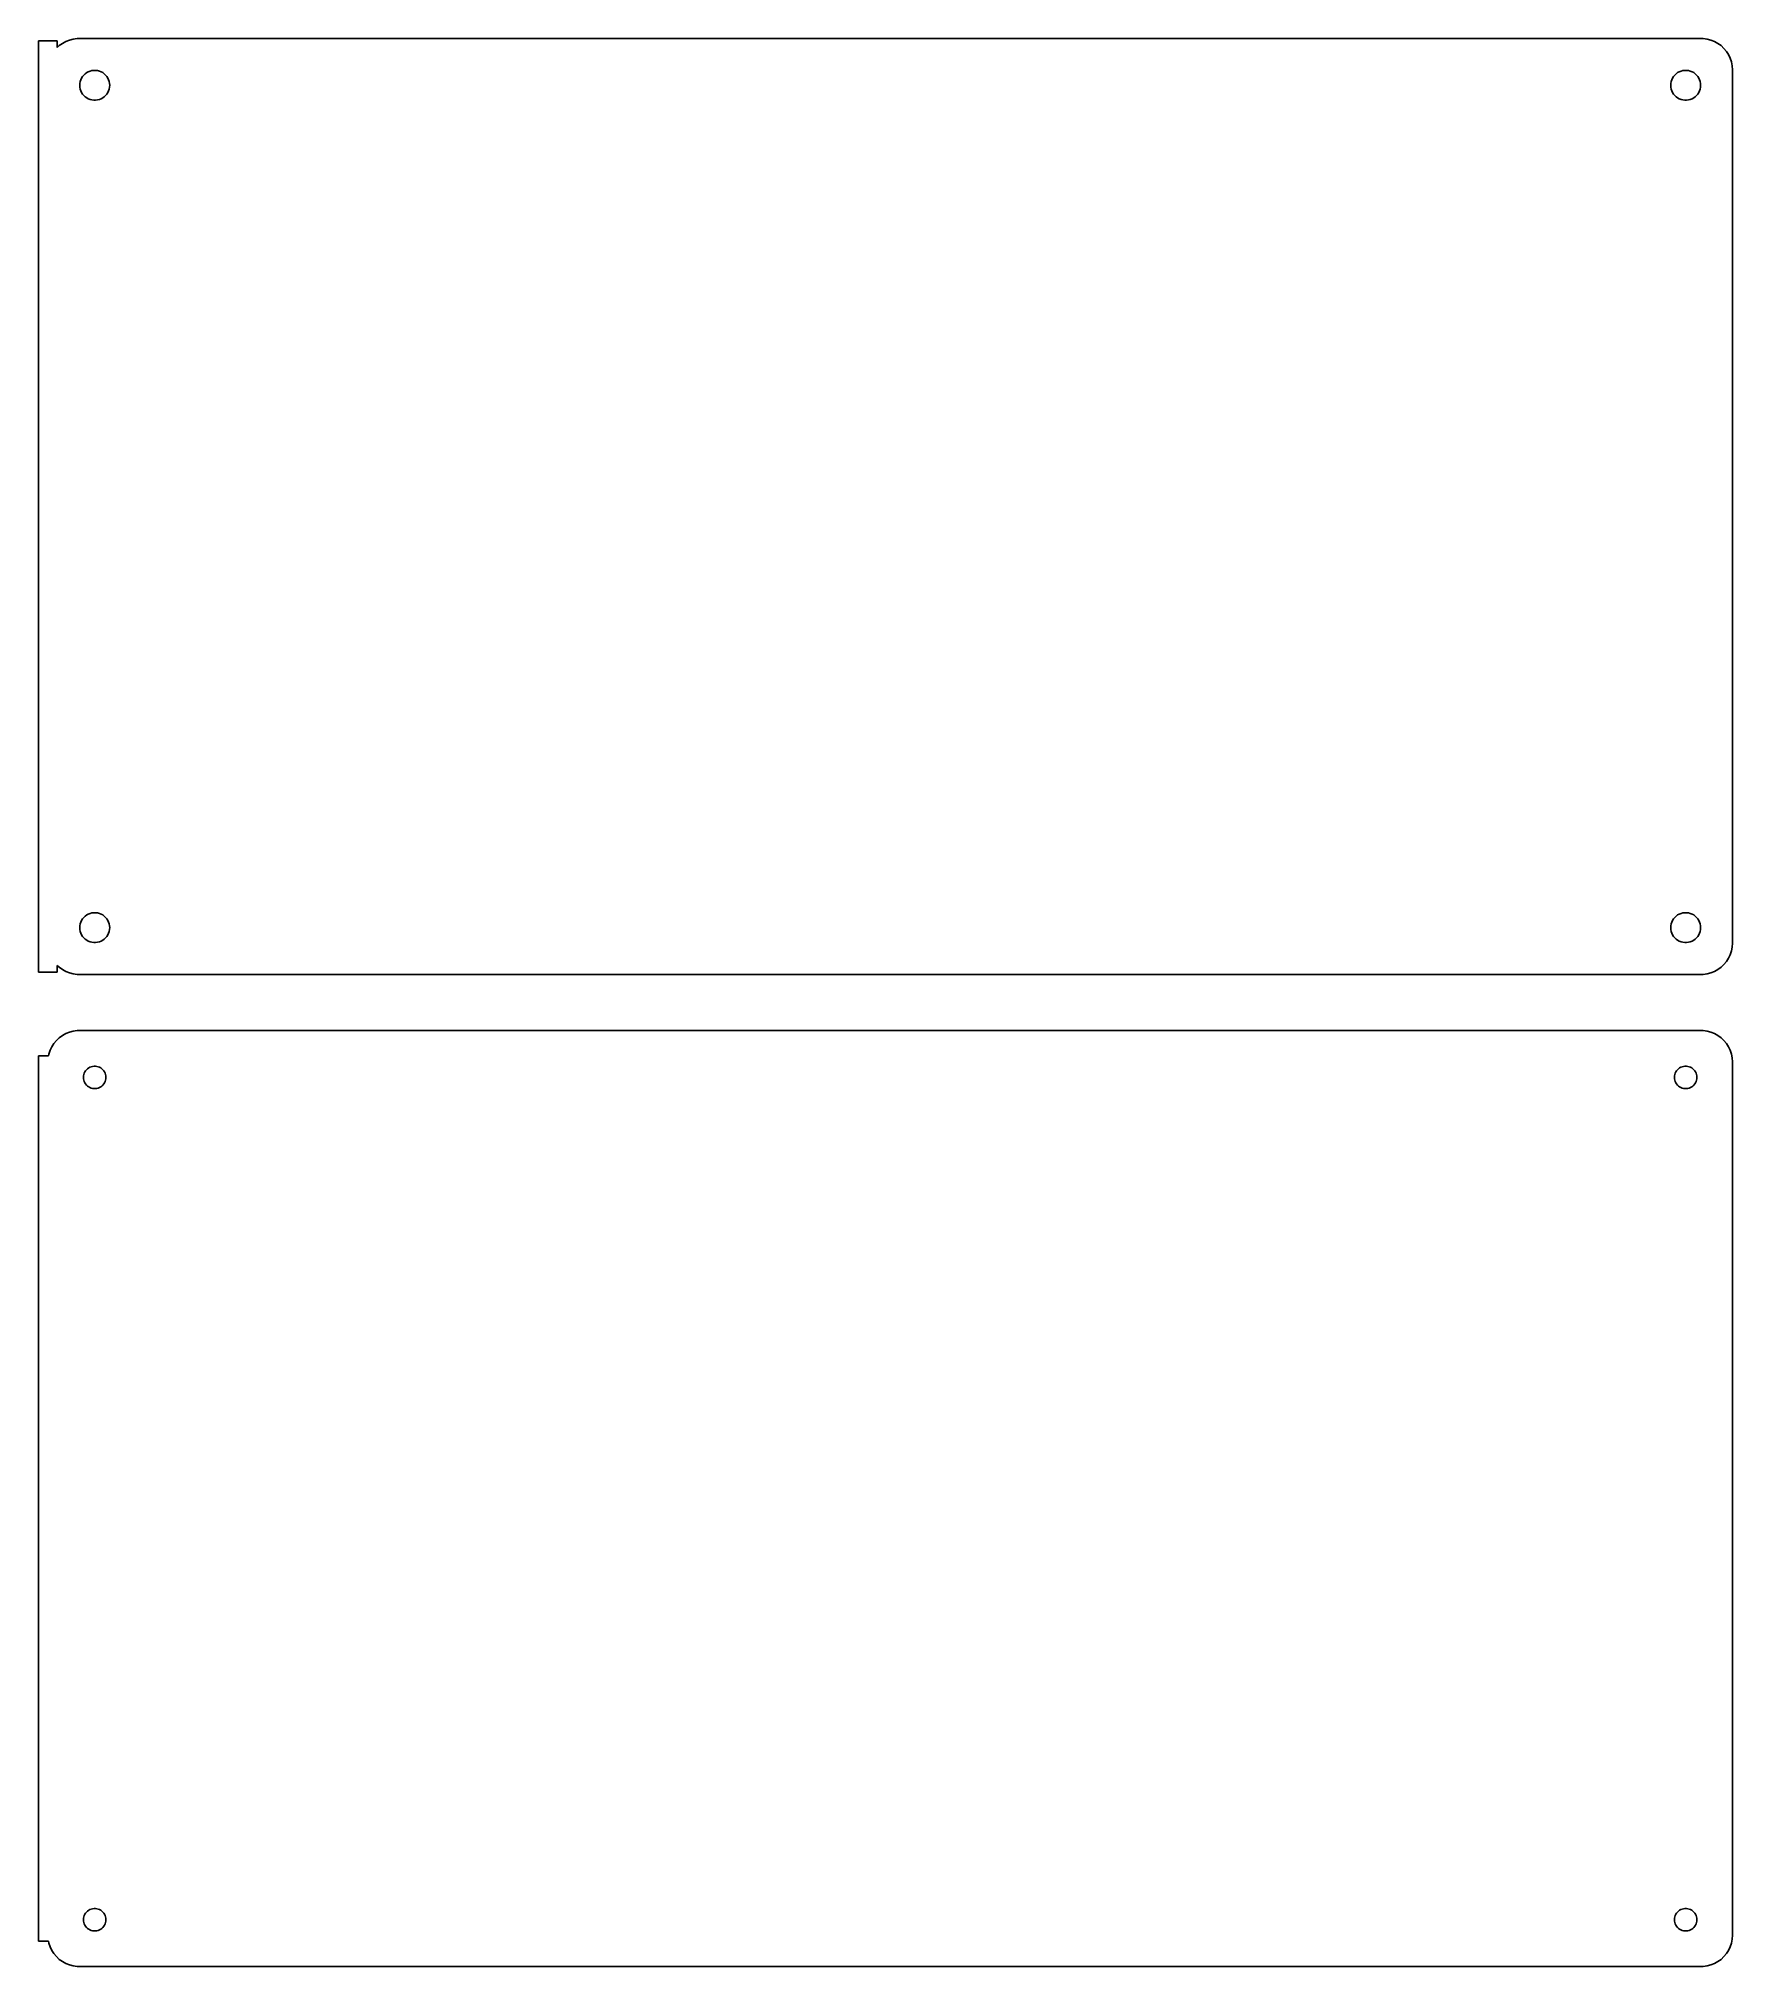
# Model space of a CAD drawing. Header units: metres. Extents: x -136 to 135, y 84 to 393.
import ezdxf

# ---------------------------------------------------------------- set-up
doc = ezdxf.new("R2010")
doc.units = ezdxf.units.M

msp = doc.modelspace()

# ---------------------------------------------------------------- linework, layer by layer
for p, q in [((-133.5, 392.615), (-136.5, 392.615)), ((-136.5, 392.615), (-136.5, 243.385)), ((-133.5, 391.559), (-133.5, 392.615)), ((-132.129, 392.524), (-132.679, 392.222)), ((-131.545, 392.755), (-132.129, 392.524)), ((-130.937, 392.911), (-131.545, 392.755)), ((-130.314, 392.99), (-130.937, 392.911)), ((130.314, 392.99), (-130.314, 392.99)), ((130.937, 392.911), (130.314, 392.99)), ((131.545, 392.755), (130.937, 392.911)), ((132.129, 392.524), (131.545, 392.755)), ((132.679, 392.222), (132.129, 392.524)), ((-133.187, 391.853), (-133.5, 391.559)), ((-132.679, 392.222), (-133.187, 391.853)), ((133.187, 391.853), (132.679, 392.222)), ((133.645, 391.423), (133.187, 391.853)), ((134.045, 390.939), (133.645, 391.423)), ((134.382, 390.409), (134.045, 390.939)), ((134.649, 389.841), (134.382, 390.409)), ((134.843, 389.243), (134.649, 389.841)), ((-129.825, 386.097), (-129.731, 386.383)), ((-129.731, 386.383), (-129.603, 386.656)), ((-129.603, 386.656), (-129.442, 386.911)), ((-129.442, 386.911), (-129.25, 387.143)), ((-129.25, 387.143), (-129.03, 387.349)), ((-129.03, 387.349), (-128.786, 387.526)), ((-128.786, 387.526), (-128.522, 387.672)), ((-128.522, 387.672), (-128.242, 387.783)), ((-128.242, 387.783), (-127.95, 387.857)), ((-127.95, 387.857), (-127.651, 387.895)), ((-127.651, 387.895), (-127.349, 387.895)), ((-127.349, 387.895), (-127.05, 387.857)), ((-127.05, 387.857), (-126.758, 387.783)), ((-126.758, 387.783), (-126.478, 387.672)), ((-126.478, 387.672), (-126.214, 387.526)), ((-126.214, 387.526), (-125.97, 387.349)), ((-125.97, 387.349), (-125.75, 387.143)), ((-125.75, 387.143), (-125.558, 386.911)), ((-125.558, 386.911), (-125.397, 386.656)), ((-125.397, 386.656), (-125.269, 386.383)), ((-125.269, 386.383), (-125.175, 386.097)), ((125.175, 386.097), (125.269, 386.383)), ((125.269, 386.383), (125.397, 386.656)), ((125.397, 386.656), (125.558, 386.911)), ((125.558, 386.911), (125.75, 387.143)), ((125.75, 387.143), (125.97, 387.349)), ((125.97, 387.349), (126.214, 387.526)), ((126.214, 387.526), (126.478, 387.672)), ((126.478, 387.672), (126.758, 387.783)), ((126.758, 387.783), (127.05, 387.857)), ((127.05, 387.857), (127.349, 387.895)), ((127.349, 387.895), (127.651, 387.895)), ((127.651, 387.895), (127.95, 387.857)), ((127.95, 387.857), (128.242, 387.783)), ((128.242, 387.783), (128.522, 387.672)), ((128.522, 387.672), (128.786, 387.526)), ((128.786, 387.526), (129.03, 387.349)), ((129.03, 387.349), (129.25, 387.143)), ((129.25, 387.143), (129.442, 386.911)), ((129.442, 386.911), (129.603, 386.656)), ((129.603, 386.656), (129.731, 386.383)), ((129.731, 386.383), (129.825, 386.097)), ((134.961, 388.627), (134.843, 389.243)), ((135, 388), (134.961, 388.627)), ((135, 248), (135, 388)), ((-129.9, 385.5), (-129.881, 385.801)), ((-129.881, 385.199), (-129.9, 385.5)), ((-129.881, 385.801), (-129.825, 386.097)), ((-129.825, 384.903), (-129.881, 385.199)), ((-129.731, 384.617), (-129.825, 384.903)), ((-129.603, 384.344), (-129.731, 384.617)), ((-129.442, 384.089), (-129.603, 384.344)), ((-129.25, 383.857), (-129.442, 384.089)), ((-129.03, 383.651), (-129.25, 383.857)), ((-128.786, 383.474), (-129.03, 383.651)), ((-128.522, 383.328), (-128.786, 383.474)), ((-128.242, 383.217), (-128.522, 383.328)), ((-127.95, 383.143), (-128.242, 383.217)), ((-127.651, 383.105), (-127.95, 383.143)), ((-127.05, 383.143), (-127.349, 383.105)), ((-126.758, 383.217), (-127.05, 383.143)), ((-126.478, 383.328), (-126.758, 383.217)), ((-126.214, 383.474), (-126.478, 383.328)), ((-125.97, 383.651), (-126.214, 383.474)), ((-125.75, 383.857), (-125.97, 383.651)), ((-125.558, 384.089), (-125.75, 383.857)), ((-125.397, 384.344), (-125.558, 384.089)), ((-125.269, 384.617), (-125.397, 384.344)), ((-125.175, 384.903), (-125.269, 384.617)), ((-125.175, 386.097), (-125.119, 385.801)), ((-125.119, 385.199), (-125.175, 384.903)), ((-125.119, 385.801), (-125.1, 385.5)), ((-125.1, 385.5), (-125.119, 385.199)), ((125.1, 385.5), (125.119, 385.801)), ((125.119, 385.199), (125.1, 385.5)), ((125.119, 385.801), (125.175, 386.097)), ((125.175, 384.903), (125.119, 385.199)), ((125.269, 384.617), (125.175, 384.903)), ((125.397, 384.344), (125.269, 384.617)), ((125.558, 384.089), (125.397, 384.344)), ((125.75, 383.857), (125.558, 384.089)), ((125.97, 383.651), (125.75, 383.857)), ((126.214, 383.474), (125.97, 383.651)), ((126.478, 383.328), (126.214, 383.474)), ((126.758, 383.217), (126.478, 383.328)), ((127.05, 383.143), (126.758, 383.217)), ((127.349, 383.105), (127.05, 383.143)), ((127.95, 383.143), (127.651, 383.105)), ((128.242, 383.217), (127.95, 383.143)), ((128.522, 383.328), (128.242, 383.217)), ((128.786, 383.474), (128.522, 383.328)), ((129.03, 383.651), (128.786, 383.474)), ((129.25, 383.857), (129.03, 383.651)), ((129.442, 384.089), (129.25, 383.857)), ((129.603, 384.344), (129.442, 384.089)), ((129.731, 384.617), (129.603, 384.344)), ((129.825, 384.903), (129.731, 384.617)), ((129.825, 386.097), (129.881, 385.801)), ((129.881, 385.199), (129.825, 384.903)), ((129.881, 385.801), (129.9, 385.5)), ((129.9, 385.5), (129.881, 385.199)), ((-127.349, 383.105), (-127.651, 383.105)), ((127.651, 383.105), (127.349, 383.105)), ((-129.9, 250.5), (-129.881, 250.801)), ((-129.881, 250.199), (-129.9, 250.5)), ((-129.881, 250.801), (-129.825, 251.097)), ((-129.825, 251.097), (-129.731, 251.383)), ((-129.731, 251.383), (-129.603, 251.656)), ((-129.603, 251.656), (-129.442, 251.911)), ((-129.442, 251.911), (-129.25, 252.143)), ((-129.25, 252.143), (-129.03, 252.349)), ((-129.03, 252.349), (-128.786, 252.526)), ((-128.786, 252.526), (-128.522, 252.672)), ((-128.522, 252.672), (-128.242, 252.783)), ((-128.242, 252.783), (-127.95, 252.857)), ((-127.95, 252.857), (-127.651, 252.895)), ((-127.651, 252.895), (-127.349, 252.895)), ((-127.349, 252.895), (-127.05, 252.857)), ((-127.05, 252.857), (-126.758, 252.783)), ((-126.758, 252.783), (-126.478, 252.672)), ((-126.478, 252.672), (-126.214, 252.526)), ((-126.214, 252.526), (-125.97, 252.349)), ((-125.97, 252.349), (-125.75, 252.143)), ((-125.75, 252.143), (-125.558, 251.911)), ((-125.558, 251.911), (-125.397, 251.656)), ((-125.397, 251.656), (-125.269, 251.383)), ((-125.269, 251.383), (-125.175, 251.097)), ((-125.175, 251.097), (-125.119, 250.801)), ((-125.119, 250.801), (-125.1, 250.5)), ((-125.1, 250.5), (-125.119, 250.199)), ((125.1, 250.5), (125.119, 250.801)), ((125.119, 250.199), (125.1, 250.5)), ((125.119, 250.801), (125.175, 251.097)), ((125.175, 251.097), (125.269, 251.383)), ((125.269, 251.383), (125.397, 251.656)), ((125.397, 251.656), (125.558, 251.911)), ((125.558, 251.911), (125.75, 252.143)), ((125.75, 252.143), (125.97, 252.349)), ((125.97, 252.349), (126.214, 252.526)), ((126.214, 252.526), (126.478, 252.672)), ((126.478, 252.672), (126.758, 252.783)), ((126.758, 252.783), (127.05, 252.857)), ((127.05, 252.857), (127.349, 252.895)), ((127.349, 252.895), (127.651, 252.895)), ((127.651, 252.895), (127.95, 252.857)), ((127.95, 252.857), (128.242, 252.783)), ((128.242, 252.783), (128.522, 252.672)), ((128.522, 252.672), (128.786, 252.526)), ((128.786, 252.526), (129.03, 252.349)), ((129.03, 252.349), (129.25, 252.143)), ((129.25, 252.143), (129.442, 251.911)), ((129.442, 251.911), (129.603, 251.656)), ((129.603, 251.656), (129.731, 251.383)), ((129.731, 251.383), (129.825, 251.097)), ((129.825, 251.097), (129.881, 250.801)), ((129.881, 250.801), (129.9, 250.5)), ((129.9, 250.5), (129.881, 250.199)), ((-129.825, 249.903), (-129.881, 250.199)), ((-129.731, 249.617), (-129.825, 249.903)), ((-129.603, 249.344), (-129.731, 249.617)), ((-129.442, 249.089), (-129.603, 249.344)), ((-129.25, 248.857), (-129.442, 249.089)), ((-129.03, 248.651), (-129.25, 248.857)), ((-128.786, 248.474), (-129.03, 248.651)), ((-128.522, 248.328), (-128.786, 248.474)), ((-128.242, 248.217), (-128.522, 248.328)), ((-127.95, 248.143), (-128.242, 248.217)), ((-127.651, 248.105), (-127.95, 248.143)), ((-127.349, 248.105), (-127.651, 248.105)), ((-127.05, 248.143), (-127.349, 248.105)), ((-126.758, 248.217), (-127.05, 248.143)), ((-126.478, 248.328), (-126.758, 248.217)), ((-126.214, 248.474), (-126.478, 248.328)), ((-125.97, 248.651), (-126.214, 248.474)), ((-125.75, 248.857), (-125.97, 248.651)), ((-125.558, 249.089), (-125.75, 248.857)), ((-125.397, 249.344), (-125.558, 249.089)), ((-125.269, 249.617), (-125.397, 249.344)), ((-125.175, 249.903), (-125.269, 249.617)), ((-125.119, 250.199), (-125.175, 249.903)), ((125.175, 249.903), (125.119, 250.199)), ((125.269, 249.617), (125.175, 249.903)), ((125.397, 249.344), (125.269, 249.617)), ((125.558, 249.089), (125.397, 249.344)), ((125.75, 248.857), (125.558, 249.089)), ((125.97, 248.651), (125.75, 248.857)), ((126.214, 248.474), (125.97, 248.651)), ((126.478, 248.328), (126.214, 248.474)), ((126.758, 248.217), (126.478, 248.328)), ((127.05, 248.143), (126.758, 248.217)), ((127.349, 248.105), (127.05, 248.143)), ((127.651, 248.105), (127.349, 248.105)), ((127.95, 248.143), (127.651, 248.105)), ((128.242, 248.217), (127.95, 248.143)), ((128.522, 248.328), (128.242, 248.217)), ((128.786, 248.474), (128.522, 248.328)), ((129.03, 248.651), (128.786, 248.474)), ((129.25, 248.857), (129.03, 248.651)), ((129.442, 249.089), (129.25, 248.857)), ((129.603, 249.344), (129.442, 249.089)), ((129.731, 249.617), (129.603, 249.344)), ((129.825, 249.903), (129.731, 249.617)), ((129.881, 250.199), (129.825, 249.903)), ((134.843, 246.757), (134.961, 247.373)), ((134.961, 247.373), (135, 248)), ((-133.5, 243.385), (-133.5, 244.441)), ((-133.5, 244.441), (-133.187, 244.147)), ((-133.187, 244.147), (-132.679, 243.778)), ((132.679, 243.778), (133.187, 244.147)), ((133.187, 244.147), (133.645, 244.577)), ((133.645, 244.577), (134.045, 245.061)), ((134.045, 245.061), (134.382, 245.591)), ((134.382, 245.591), (134.649, 246.159)), ((134.649, 246.159), (134.843, 246.757)), ((-136.5, 243.385), (-133.5, 243.385)), ((-132.679, 243.778), (-132.129, 243.476)), ((-132.129, 243.476), (-131.545, 243.245)), ((-131.545, 243.245), (-130.937, 243.089)), ((-130.937, 243.089), (-130.314, 243.01)), ((-130.314, 243.01), (130.314, 243.01)), ((130.314, 243.01), (130.937, 243.089)), ((130.937, 243.089), (131.545, 243.245)), ((131.545, 243.245), (132.129, 243.476)), ((132.129, 243.476), (132.679, 243.778)), ((-134.045, 231.939), (-134.382, 231.409)), ((-133.645, 232.423), (-134.045, 231.939)), ((-133.187, 232.853), (-133.645, 232.423)), ((-132.679, 233.222), (-133.187, 232.853)), ((-132.129, 233.524), (-132.679, 233.222)), ((-131.545, 233.755), (-132.129, 233.524)), ((-130.937, 233.911), (-131.545, 233.755)), ((-130.314, 233.99), (-130.937, 233.911)), ((130.314, 233.99), (-130.314, 233.99)), ((130.937, 233.911), (130.314, 233.99)), ((131.545, 233.755), (130.937, 233.911)), ((132.129, 233.524), (131.545, 233.755)), ((132.679, 233.222), (132.129, 233.524)), ((133.187, 232.853), (132.679, 233.222)), ((133.645, 232.423), (133.187, 232.853)), ((134.045, 231.939), (133.645, 232.423)), ((134.382, 231.409), (134.045, 231.939)), ((-134.9, 229.944), (-136.5, 229.944)), ((-136.5, 229.944), (-136.5, 88.0558)), ((-134.843, 230.243), (-134.9, 229.944)), ((-134.649, 230.841), (-134.843, 230.243)), ((-134.382, 231.409), (-134.649, 230.841)), ((134.649, 230.841), (134.382, 231.409)), ((134.843, 230.243), (134.649, 230.841)), ((134.961, 229.627), (134.843, 230.243)), ((135, 229), (134.961, 229.627)), ((135, 89), (135, 229)), ((-129.3, 226.5), (-129.286, 226.726)), ((-129.286, 226.274), (-129.3, 226.5)), ((-129.286, 226.726), (-129.243, 226.948)), ((-129.243, 226.052), (-129.286, 226.274)), ((-129.243, 226.948), (-129.174, 227.163)), ((-129.174, 225.837), (-129.243, 226.052)), ((-129.174, 227.163), (-129.077, 227.367)), ((-129.077, 225.633), (-129.174, 225.837)), ((-129.077, 227.367), (-128.956, 227.558)), ((-128.956, 225.442), (-129.077, 225.633)), ((-128.956, 227.558), (-128.812, 227.732)), ((-128.812, 227.732), (-128.647, 227.887)), ((-128.647, 227.887), (-128.464, 228.02)), ((-128.464, 228.02), (-128.266, 228.129)), ((-128.266, 228.129), (-128.056, 228.212)), ((-128.056, 228.212), (-127.837, 228.268)), ((-127.837, 228.268), (-127.613, 228.296)), ((-127.613, 228.296), (-127.387, 228.296)), ((-127.387, 228.296), (-127.163, 228.268)), ((-127.163, 228.268), (-126.944, 228.212)), ((-126.944, 228.212), (-126.734, 228.129)), ((-126.734, 228.129), (-126.536, 228.02)), ((-126.536, 228.02), (-126.353, 227.887)), ((-126.353, 227.887), (-126.188, 227.732)), ((-126.188, 227.732), (-126.044, 227.558)), ((-126.044, 227.558), (-125.923, 227.367)), ((-125.923, 225.633), (-126.044, 225.442)), ((-125.923, 227.367), (-125.826, 227.163)), ((-125.826, 225.837), (-125.923, 225.633)), ((-125.826, 227.163), (-125.757, 226.948)), ((-125.757, 226.052), (-125.826, 225.837)), ((-125.757, 226.948), (-125.714, 226.726)), ((-125.714, 226.274), (-125.757, 226.052)), ((-125.714, 226.726), (-125.7, 226.5)), ((-125.7, 226.5), (-125.714, 226.274)), ((125.7, 226.5), (125.714, 226.726)), ((125.714, 226.274), (125.7, 226.5)), ((125.714, 226.726), (125.757, 226.948)), ((125.757, 226.052), (125.714, 226.274)), ((125.757, 226.948), (125.826, 227.163)), ((125.826, 225.837), (125.757, 226.052)), ((125.826, 227.163), (125.923, 227.367)), ((125.923, 225.633), (125.826, 225.837)), ((125.923, 227.367), (126.044, 227.558)), ((126.044, 225.442), (125.923, 225.633)), ((126.044, 227.558), (126.188, 227.732)), ((126.188, 227.732), (126.353, 227.887)), ((126.353, 227.887), (126.536, 228.02)), ((126.536, 228.02), (126.734, 228.129)), ((126.734, 228.129), (126.944, 228.212)), ((126.944, 228.212), (127.163, 228.268)), ((127.163, 228.268), (127.387, 228.296)), ((127.387, 228.296), (127.613, 228.296)), ((127.613, 228.296), (127.837, 228.268)), ((127.837, 228.268), (128.056, 228.212)), ((128.056, 228.212), (128.266, 228.129)), ((128.266, 228.129), (128.464, 228.02)), ((128.464, 228.02), (128.647, 227.887)), ((128.647, 227.887), (128.812, 227.732)), ((128.812, 227.732), (128.956, 227.558)), ((128.956, 227.558), (129.077, 227.367)), ((129.077, 225.633), (128.956, 225.442)), ((129.077, 227.367), (129.174, 227.163)), ((129.174, 225.837), (129.077, 225.633)), ((129.174, 227.163), (129.243, 226.948)), ((129.243, 226.052), (129.174, 225.837)), ((129.243, 226.948), (129.286, 226.726)), ((129.286, 226.274), (129.243, 226.052)), ((129.286, 226.726), (129.3, 226.5)), ((129.3, 226.5), (129.286, 226.274)), ((-128.812, 225.268), (-128.956, 225.442)), ((-128.647, 225.113), (-128.812, 225.268)), ((-128.464, 224.98), (-128.647, 225.113)), ((-128.266, 224.871), (-128.464, 224.98)), ((-128.056, 224.788), (-128.266, 224.871)), ((-127.837, 224.732), (-128.056, 224.788)), ((-127.613, 224.704), (-127.837, 224.732)), ((-127.387, 224.704), (-127.613, 224.704)), ((-127.163, 224.732), (-127.387, 224.704)), ((-126.944, 224.788), (-127.163, 224.732)), ((-126.734, 224.871), (-126.944, 224.788)), ((-126.536, 224.98), (-126.734, 224.871)), ((-126.353, 225.113), (-126.536, 224.98)), ((-126.188, 225.268), (-126.353, 225.113)), ((-126.044, 225.442), (-126.188, 225.268)), ((126.188, 225.268), (126.044, 225.442)), ((126.353, 225.113), (126.188, 225.268)), ((126.536, 224.98), (126.353, 225.113)), ((126.734, 224.871), (126.536, 224.98)), ((126.944, 224.788), (126.734, 224.871)), ((127.163, 224.732), (126.944, 224.788)), ((127.387, 224.704), (127.163, 224.732)), ((127.613, 224.704), (127.387, 224.704)), ((127.837, 224.732), (127.613, 224.704)), ((128.056, 224.788), (127.837, 224.732)), ((128.266, 224.871), (128.056, 224.788)), ((128.464, 224.98), (128.266, 224.871)), ((128.647, 225.113), (128.464, 224.98)), ((128.812, 225.268), (128.647, 225.113)), ((128.956, 225.442), (128.812, 225.268)), ((-128.956, 92.558), (-128.812, 92.7322)), ((-128.812, 92.7322), (-128.647, 92.8869)), ((-128.647, 92.8869), (-128.464, 93.0198)), ((-128.464, 93.0198), (-128.266, 93.1287)), ((-128.266, 93.1287), (-128.056, 93.2119)), ((-128.056, 93.2119), (-127.837, 93.2681)), ((-127.837, 93.2681), (-127.613, 93.2964)), ((-127.613, 93.2964), (-127.387, 93.2964)), ((-127.387, 93.2964), (-127.163, 93.2681)), ((-127.163, 93.2681), (-126.944, 93.2119)), ((-126.944, 93.2119), (-126.734, 93.1287)), ((-126.734, 93.1287), (-126.536, 93.0198)), ((-126.536, 93.0198), (-126.353, 92.8869)), ((-126.353, 92.8869), (-126.188, 92.7322)), ((-126.188, 92.7322), (-126.044, 92.558)), ((126.044, 92.558), (126.188, 92.7322)), ((126.188, 92.7322), (126.353, 92.8869)), ((126.353, 92.8869), (126.536, 93.0198)), ((126.536, 93.0198), (126.734, 93.1287)), ((126.734, 93.1287), (126.944, 93.2119)), ((126.944, 93.2119), (127.163, 93.2681)), ((127.163, 93.2681), (127.387, 93.2964)), ((127.387, 93.2964), (127.613, 93.2964)), ((127.613, 93.2964), (127.837, 93.2681)), ((127.837, 93.2681), (128.056, 93.2119)), ((128.056, 93.2119), (128.266, 93.1287)), ((128.266, 93.1287), (128.464, 93.0198)), ((128.464, 93.0198), (128.647, 92.8869)), ((128.647, 92.8869), (128.812, 92.7322)), ((128.812, 92.7322), (128.956, 92.558)), ((-129.3, 91.5), (-129.286, 91.7256)), ((-129.286, 91.2744), (-129.3, 91.5)), ((-129.286, 91.7256), (-129.243, 91.9476)), ((-129.243, 91.0524), (-129.286, 91.2744)), ((-129.243, 91.9476), (-129.174, 92.1626)), ((-129.174, 90.8374), (-129.243, 91.0524)), ((-129.174, 92.1626), (-129.077, 92.3672)), ((-129.077, 90.6328), (-129.174, 90.8374)), ((-129.077, 92.3672), (-128.956, 92.558)), ((-128.956, 90.442), (-129.077, 90.6328)), ((-128.812, 90.2678), (-128.956, 90.442)), ((-128.647, 90.1131), (-128.812, 90.2678)), ((-128.464, 89.9802), (-128.647, 90.1131)), ((-128.266, 89.8713), (-128.464, 89.9802)), ((-128.056, 89.7881), (-128.266, 89.8713)), ((-127.837, 89.7319), (-128.056, 89.7881)), ((-127.613, 89.7036), (-127.837, 89.7319)), ((-127.387, 89.7036), (-127.613, 89.7036)), ((-127.163, 89.7319), (-127.387, 89.7036)), ((-126.944, 89.7881), (-127.163, 89.7319)), ((-126.734, 89.8713), (-126.944, 89.7881)), ((-126.536, 89.9802), (-126.734, 89.8713)), ((-126.353, 90.1131), (-126.536, 89.9802)), ((-126.188, 90.2678), (-126.353, 90.1131)), ((-126.044, 90.442), (-126.188, 90.2678)), ((-126.044, 92.558), (-125.923, 92.3672)), ((-125.923, 90.6328), (-126.044, 90.442)), ((-125.923, 92.3672), (-125.826, 92.1626)), ((-125.826, 90.8374), (-125.923, 90.6328)), ((-125.826, 92.1626), (-125.757, 91.9476)), ((-125.757, 91.0524), (-125.826, 90.8374)), ((-125.757, 91.9476), (-125.714, 91.7256)), ((-125.714, 91.2744), (-125.757, 91.0524)), ((-125.714, 91.7256), (-125.7, 91.5)), ((-125.7, 91.5), (-125.714, 91.2744)), ((125.7, 91.5), (125.714, 91.7256)), ((125.714, 91.2744), (125.7, 91.5)), ((125.714, 91.7256), (125.757, 91.9476)), ((125.757, 91.0524), (125.714, 91.2744)), ((125.757, 91.9476), (125.826, 92.1626)), ((125.826, 90.8374), (125.757, 91.0524)), ((125.826, 92.1626), (125.923, 92.3672)), ((125.923, 90.6328), (125.826, 90.8374)), ((125.923, 92.3672), (126.044, 92.558)), ((126.044, 90.442), (125.923, 90.6328)), ((126.188, 90.2678), (126.044, 90.442)), ((126.353, 90.1131), (126.188, 90.2678)), ((126.536, 89.9802), (126.353, 90.1131)), ((126.734, 89.8713), (126.536, 89.9802)), ((126.944, 89.7881), (126.734, 89.8713)), ((127.163, 89.7319), (126.944, 89.7881)), ((127.387, 89.7036), (127.163, 89.7319)), ((127.613, 89.7036), (127.387, 89.7036)), ((127.837, 89.7319), (127.613, 89.7036)), ((128.056, 89.7881), (127.837, 89.7319)), ((128.266, 89.8713), (128.056, 89.7881)), ((128.464, 89.9802), (128.266, 89.8713)), ((128.647, 90.1131), (128.464, 89.9802)), ((128.812, 90.2678), (128.647, 90.1131)), ((128.956, 90.442), (128.812, 90.2678)), ((128.956, 92.558), (129.077, 92.3672)), ((129.077, 90.6328), (128.956, 90.442)), ((129.077, 92.3672), (129.174, 92.1626)), ((129.174, 90.8374), (129.077, 90.6328)), ((129.174, 92.1626), (129.243, 91.9476)), ((129.243, 91.0524), (129.174, 90.8374)), ((129.243, 91.9476), (129.286, 91.7256)), ((129.286, 91.2744), (129.243, 91.0524)), ((129.286, 91.7256), (129.3, 91.5)), ((129.3, 91.5), (129.286, 91.2744)), ((-136.5, 88.0558), (-134.9, 88.0558)), ((-134.9, 88.0558), (-134.843, 87.7566)), ((-134.843, 87.7566), (-134.649, 87.1594)), ((-134.649, 87.1594), (-134.382, 86.5912)), ((-134.382, 86.5912), (-134.045, 86.0611)), ((134.045, 86.0611), (134.382, 86.5912)), ((134.382, 86.5912), (134.649, 87.1594)), ((134.649, 87.1594), (134.843, 87.7566)), ((134.843, 87.7566), (134.961, 88.3733)), ((134.961, 88.3733), (135, 89)), ((-134.045, 86.0611), (-133.645, 85.5773)), ((-133.645, 85.5773), (-133.187, 85.1474)), ((-133.187, 85.1474), (-132.679, 84.7784)), ((-132.679, 84.7784), (-132.129, 84.4759)), ((-132.129, 84.4759), (-131.545, 84.2447)), ((-131.545, 84.2447), (-130.937, 84.0886)), ((-130.937, 84.0886), (-130.314, 84.0099)), ((-130.314, 84.0099), (130.314, 84.0099)), ((130.314, 84.0099), (130.937, 84.0886)), ((130.937, 84.0886), (131.545, 84.2447)), ((131.545, 84.2447), (132.129, 84.4759)), ((132.129, 84.4759), (132.679, 84.7784)), ((132.679, 84.7784), (133.187, 85.1474)), ((133.187, 85.1474), (133.645, 85.5773)), ((133.645, 85.5773), (134.045, 86.0611))]:
    msp.add_line(p, q)

doc.saveas('drawing.dxf')
